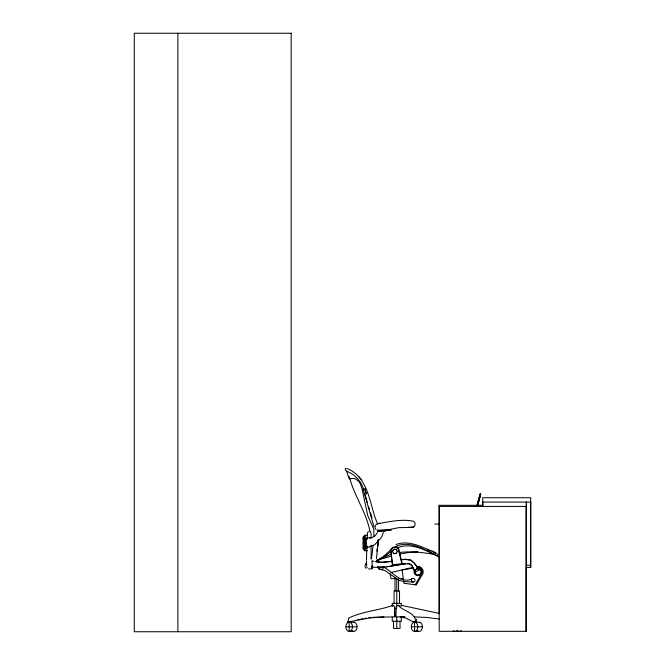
<?xml version="1.0" encoding="UTF-8"?>
<svg xmlns="http://www.w3.org/2000/svg" width="665" height="665" viewBox="0 0 665 665"><rect width="100%" height="100%" fill="white"/><g stroke="black" fill="none" stroke-linecap="round" stroke-linejoin="round"><path stroke-width="1" d="M367.379 550.612L364.794 550.745L363.082 548.309L363.082 537.653L364.794 535.217L367.379 535.35M372.051 568.65L372.051 566.073M394.062 603.338L394.062 590.961L399.524 590.961L399.524 603.338M395.018 590.961L395.018 577.893M439.191 613.77L439.191 555.874M439.191 553.912L439.191 505.3L482.765 505.3M482.765 505.558L482.765 502.075L530.703 502.075L530.703 567.445L526.348 567.445M439.191 505.3L439.191 631.318L526.348 631.318L526.348 567.228M366.54 561.227L366.482 563.022L365.418 563.82L365.027 566.489L365.767 567.893L366.382 568.118L367.313 567.32M396.057 608.766L396.315 606.547M367.246 538.276L367.213 539.149L367.437 533.164L368.327 531.335M348.003 622.107L348.709 618.093C362.292 611.318 378.792 610.495 393.115 605.308L394.545 606.605L394.794 616.854L373.265 617.286M366.432 560.263L366.955 546.214M376.506 558.583L378.302 539.822M373.896 536.622L373.838 529.116L367.795 515.757L362.142 489.274L360.563 484.444L359.092 481.826L355.584 478.842L352.699 478.393L349.183 478.908L346.689 471.327L345.351 470.055L345.401 468.542L346.415 468.626M420.039 569.573L414.952 572.183L411.702 565.416L409.183 563.779C396.806 564.369 384.661 568.666 372.068 567.07L372.117 566.58M372.242 553.413L373.04 545.425M378.285 539.905L377.122 551.169L378.31 540.055M372.101 554.386L371.203 558.492M383.373 567.735L382.533 569.29L380.629 569.448L377.479 566.622M480.463 494.378L480.654 493.871M480.404 494.635L480.604 494.128M480.321 494.96L480.429 494.544M480.529 494.428L477.503 505.483M363.082 537.653C364.553 540.886 364.553 545.076 363.082 548.309M363.971 536.04C365.7 540.279 365.7 545.674 363.971 549.922M480.221 495.35L480.338 494.901M476.847 505.807L479.798 494.827M477.271 504.843L479.822 495.325M477.487 505.807L480.172 495.774M477.636 505.849L480.812 493.912L479.864 494.378M479.473 495.774L479.598 495.317M479.698 494.96L479.906 494.428M479.947 494.868L480.23 493.912M479.789 494.635L480.546 494.045M392.375 605.898L392.242 606.314L392.242 603.338L401.344 603.338L400.953 606.605M393.264 549.747L392.591 551.376L393.264 553.097M392.591 551.468L393.264 549.839L394.894 549.074L396.531 549.747L397.204 551.468M397.204 551.376L396.531 553.097L394.894 553.77L393.264 553.006M383.406 532.615L381.236 537.677L374.761 544.652L369.424 546.904M372.068 567.07L372.101 560.919M363.971 548.908L364.885 546.256L363.954 545.799M364.794 550.745L365.783 547.827L367.454 547.827M412.874 568.218L402.084 569.913L403.954 583.288L415.259 584.743L420.978 574.834A4.323 4.323 0 0 0 417.537 567.469L414.611 563.396L411.161 560.121L405.168 559.19L401.228 559.847M377.388 532.599L375.309 535.633L372.192 537.628L369.649 538.135M411.544 579.248L412.067 578.725M376.681 561.717L381.286 558.434L391.328 549.373M381.286 558.434L383.88 557.32L390.746 551.609M371.12 546.397L367.155 547.253M393.605 547.711C408.476 538.542 425.708 550.238 439.307 557.004M393.14 546.946L390.646 549.598L392.433 564.701L402.067 563.729L399 549.598L398.21 548.027L396.731 546.946M371.752 566.829L372.874 566.123M379.274 559.032L381.951 557.461M379.241 559.257L383.231 556.913M397.387 547.86C411.386 541.867 426.606 550.736 439.066 556.929M363.954 540.163L364.885 539.706L363.971 537.054M383.88 557.32L391.328 554.236M376.922 560.121L378.493 559.398M394.894 553.679L396.531 553.006M348.019 621.858L347.571 622.024L369.757 617.951L383.913 616.904M376.54 560.387L390.555 556.314M411.643 579.149C400.347 583.762 392.308 571.559 383.522 566.987M397.512 605.507L399.432 605.715M377.595 523.754C389.374 521.767 401.768 518.733 413.638 521.293L415.01 522.948L415.018 525.392L413.281 527.42L398.917 527.636L389.449 529.49L377.471 530.221L378.119 530.229M379.956 523.156L377.088 523.845L375.55 525.292L374.869 527.586L376.099 529.689M395.999 544.535C408.717 539.781 421.776 546.83 433.272 551.85M391.095 572.499L413.048 567.336M361.087 619.065L362.774 618.716M357.72 619.73L359.408 619.398M400.297 554.045L407.271 552.706L417.861 551.75M405.542 563.546L386.731 566.804M392.35 561.435L380.521 562.474L375.816 561.667M401.045 559.963L404.902 559.307L410.771 560.246L414.403 563.413L417.279 567.403L420.089 569.606L417.121 568.808L415.75 569.606L414.952 572.183M364.561 618.408L366.357 618.101M392.358 561.31L380.463 562.349L375.816 561.551M368.909 617.743L371.386 617.428M379.141 562.374L381.037 562.149M387.737 530.512L391.186 530.13L377.338 530.845M399.424 552.49C411.153 550.994 423.015 552.457 434.586 554.485M364.952 547.029L366.831 546.971M384.669 566.904L377.737 566.929M385.343 531.302L377.579 531.435L378.46 531.435M393.115 605.308L393.68 605.599M396.274 578.65L390.937 578.658L390.23 573.72M398.285 578.65L403.306 578.641M479.931 494.162L480.512 494.162M439.191 506.431L526.348 506.431L526.348 502.075L526.348 631.318M434.777 524.07L438.908 524.07M369.94 537.769L367.82 537.786M367.454 538.135L365.783 538.135L364.794 535.217M364.952 538.933L366.831 538.991M363.082 542.981L365.817 542.981M526.348 565.217L530.703 565.217M416.847 566.63L419.299 566.63M368.41 568.924L372.051 568.924L372.051 566.173M348.41 621.742L350.779 621.742M413.572 621.742L416.14 621.742M345.983 626.787L356.947 626.787M411.352 626.787L422.308 626.787M400.812 616.854L404.952 616.862M404.22 616.904L396.007 616.854L396.265 606.613L396.93 605.715L398.651 605.416M414.27 616.904L426.656 617.428L439.382 619.065M366.964 545.948L366.091 545.923L365.966 539.232M407.562 563.596L409.574 563.654L411.909 565.408L414.445 570.188M400.164 616.904L405.575 617.951L413.189 621.858L416.805 621.858L416.107 621.334M372.051 561.019L373.938 561.343M401.344 605.308L439.133 613.388M412.225 581.808L413.165 582.058L403.854 581.551L398.859 580.212L384.902 570.52L380.447 569.498A2.186 2.186 0 0 1 378.094 567.503M346.689 471.327C354.678 474.112 361.078 481.044 363.522 489.108M427.653 550.088L430.438 550.969M394.894 549.165L396.531 549.839M347.271 468.7C369.291 477.362 369.349 505.408 377.604 523.879M415.259 584.743L416.149 585.125L421.685 575.541A5.32 5.32 0 0 0 416.539 566.63M431.826 550.869L435.949 552.715M432.923 551.958L435.259 553.006M434.137 552.64L435.783 553.38M436.706 553.845L438.534 554.785M398.202 605.308C402.707 611.276 416.539 612.59 415.425 622.107M417.512 567.42L420.089 569.606M361.328 479.54L358.61 476.389M369.915 531.335L371.078 533.164L371.095 538.185M392.433 564.701L390.912 550.013C391.943 547.179 395.85 546.09 397.936 548.434L402.067 563.729M349.291 476.68C354.096 495.6 366.24 512.125 369.94 531.227M368.476 506.389L369.374 509.19M370.58 512.931L372.084 517.611M363.107 489.108L373.979 526.688M365.16 494.727L367.354 502.524M366.681 565.308L366.432 562.898L366.706 566.023M394.727 608.35L394.786 616.854M416.581 619.19L416.689 620.52M371.12 545.209L371.161 559.257M530.703 567.445L530.703 497.719L482.765 497.719L482.765 506.431M526.057 506.431L526.057 631.318M414.544 622.265L414.544 631.318M401.344 617.27L401.344 621.243L392.242 621.243L392.242 617.27M400.039 621.243L400.039 628.433L393.547 628.433L393.547 621.243M398.568 579.905L398.568 590.961M396.797 578.899L396.797 606.322M396.797 617.27L396.797 628.433M365.817 538.991L365.817 546.971M349.183 622.265L349.183 631.318M177.871 33.25L177.871 631.75M416.913 568.018A3.89 3.89 0 0 1 421.793 571.435A3.89 3.89 0 0 1 417.578 575.649A3.89 3.89 0 0 1 414.162 570.769M349.823 622.265A4.613 3.259 -90 0 1 352.384 625.89L352.384 627.694A4.613 3.259 -90 0 1 349.823 631.318M353.115 631.318A4.613 3.259 -90 0 1 351.935 630.628M418.476 631.318A4.613 3.259 -90 0 1 417.304 630.628M415.184 622.265A4.613 3.259 -90 0 1 417.745 625.89L417.745 627.694A4.613 3.259 -90 0 1 415.184 631.318M456.755 630.628A4.613 3.259 -90 0 1 455.583 631.318M454.311 631.318A4.613 3.259 -90 0 1 453.131 630.628M461.319 630.628A4.613 3.259 -90 0 1 460.147 631.318M458.875 631.318A4.613 3.259 -90 0 1 457.695 630.628M365.151 488.65L364.611 488.817L366.274 494.087L365.151 488.65M413.547 527.195L408.435 527.403L413.547 527.195M291.179 33.25L134.297 33.25L134.297 631.75L291.179 631.75L291.179 33.25M354.387 622.265L348.543 622.265A4.613 3.259 -90 0 0 345.983 625.89L345.983 627.694A4.613 3.259 -90 0 0 348.543 631.318L354.387 631.318A4.613 3.259 -90 0 0 356.947 627.694L356.947 625.89A4.613 3.259 -90 0 0 354.387 622.265M419.748 622.265L413.913 622.265A4.613 3.259 -90 0 0 411.352 625.89L411.352 627.694A4.613 3.259 -90 0 0 413.913 631.318L419.748 631.318A4.613 3.259 -90 0 0 422.308 627.694L422.308 625.89A4.613 3.259 -90 0 0 419.748 622.265M415.75 573.945A3.067 3.067 0 0 0 420.887 572.565A3.067 3.067 0 0 0 417.121 568.808A3.067 3.067 0 0 0 415.75 573.945M411.544 581.119A1.87 1.87 0 0 0 414.785 581.119A1.87 1.87 0 0 0 413.165 578.317A1.87 1.87 0 0 0 411.544 581.119"/></g></svg>
